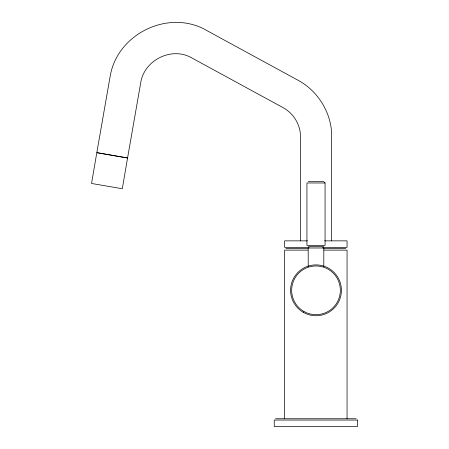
<?xml version="1.0" encoding="UTF-8"?>
<svg xmlns="http://www.w3.org/2000/svg" width="449" height="449" viewBox="0 0 449 449"><rect width="100%" height="100%" fill="white"/><g stroke="black" fill="none" stroke-linecap="round" stroke-linejoin="round"><path stroke-width="0.67" d="M308.25 181.677L323.751 181.677L325.065 182.979L325.065 245.39L306.936 245.39L306.936 182.979L325.065 182.979M307.509 240.86L284.644 240.86L284.644 247.365L309.12 247.365M324.61 240.86L347.06 240.86L347.06 247.365L322.584 247.365M308.25 246.692L323.751 246.692M285.957 248.662L308.115 248.662M323.589 248.662L345.747 248.662M307.773 250.121L284.644 250.121L284.644 418.749M323.925 250.121L347.06 250.121L347.06 418.749M275.551 418.749L356.147 418.749M331.558 240.86L331.558 131.63C329.841 109.769 316.203 89.379 296.621 79.495L203.212 28.59C165.535 10.007 116.594 35.269 110.072 76.801L96.827 152.604L127.567 157.981L122.296 188.737L91.54 183.467L96.81 152.711L127.567 157.981L140.61 83.346C143.523 61.036 170.092 46.87 190.196 57.04L281.495 106.789C291.805 111.756 299.298 122.162 300.353 133.606L300.353 240.86M323.802 266.588L323.802 247.994L308.199 247.994L308.199 266.588M357.46 420.051L274.244 420.051L274.244 426.55L357.46 426.55L357.46 420.051M303.288 312.33A25.419 25.419 0 0 0 341.42 290.312A25.419 25.419 0 0 0 303.288 268.3A25.419 25.419 0 0 0 303.288 312.33M303.827 311.404A24.353 24.353 0 0 0 340.348 290.312A24.353 24.353 0 0 0 303.827 269.226A24.353 24.353 0 0 0 303.827 311.404"/></g></svg>
